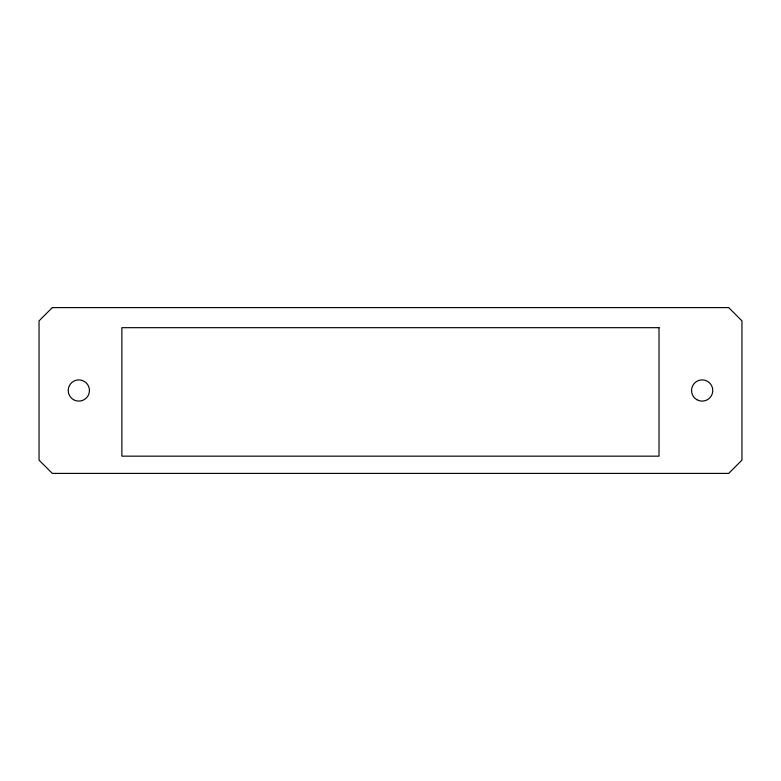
<?xml version="1.0" encoding="UTF-8"?>
<svg xmlns="http://www.w3.org/2000/svg" width="781" height="781" viewBox="0 0 781 781"><rect width="100%" height="100%" fill="white"/><g stroke="black" fill="none" stroke-linecap="round" stroke-linejoin="round"><path stroke-width="1.17" d="M52.307 307.607L39.05 320.874L39.05 460.126L52.307 473.393L728.693 473.393L741.95 460.126L741.95 320.874L728.693 307.607L52.307 307.607M659.018 327.678L121.875 327.678L121.875 456.163L659.018 456.163L659.018 327.678M73.531 399.687A10.612 10.612 0 0 0 89.444 390.5A10.612 10.612 0 0 0 73.531 381.313A10.612 10.612 0 0 0 73.531 399.687M696.857 399.687A10.612 10.612 0 0 0 712.77 390.5A10.612 10.612 0 0 0 696.857 381.313A10.612 10.612 0 0 0 696.857 399.687"/></g></svg>
